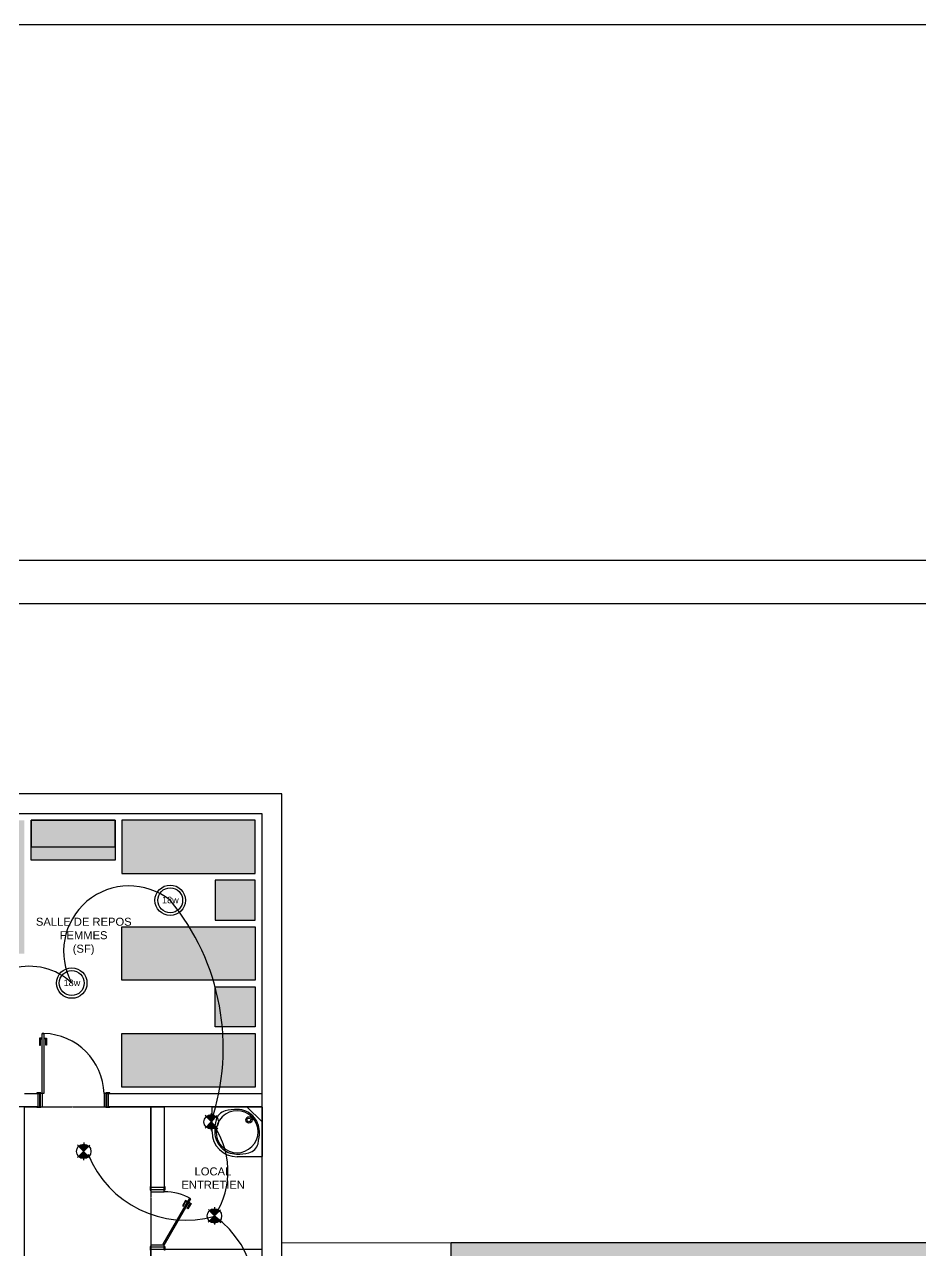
# Model space of a CAD drawing. Header units: millimetres. Extents: x 31778 to 54642, y 18502 to 28743.
# Drawn here: x 36466 to 37809, y 22002 to 23841 of the extents above; entities that cross this region are included whole.
import ezdxf

# ---------------------------------------------------------------- set-up
doc = ezdxf.new("R2010")
doc.units = ezdxf.units.MM
doc.linetypes.add('DASHED2', pattern=[0.375, 0.25, -0.125])
for name, color, linetype in [('CIRCUITS ECLAIRAGE', 1, 'Continuous'), ('eclairage vision', 1, 'Continuous'), ('MUR BAS', 7, 'Continuous'), ('Plan Archi', 8, 'Continuous')]:
    doc.layers.add(name, color=color, linetype=linetype)
doc.styles.get("Standard").update_dxf_attribs({"font": 'arial.ttf'})

# ---------------------------------------------------------------- blocks, each defined once
blk = doc.blocks.new('18w')
at = {"layer": 'MUR BAS', "color": 1}
for radius in [46.6, 38.1]:
    blk.add_circle((54837.7, -12071.2), radius, dxfattribs=at)
at = {"layer": 'MUR BAS', "color": 1, "insert": (54812.6, -12060.4), "char_height": 20, "attachment_point": 1}
blk.add_mtext_dynamic_manual_height_columns('18w', width=53.485, gutter_width=100, heights=[0], dxfattribs=at)
blk = doc.blocks.new('etanche')
at = {"layer": 'eclairage vision'}
h = blk.add_hatch(color=3, dxfattribs=at)
h.paths.add_polyline_path([(54736.2, -12067.7), (54736.2, -12078.5), (54736.2, -12078.6), (54743.8, -12070.9, 0.196209)])
h.paths.add_polyline_path([(54736.2, -12067.7, 0.190517), (54728.8, -12070.6), (54736.2, -12078.5)])
h.paths.add_polyline_path([(54736.1, -12089.4, 0.192665), (54743.6, -12086.4), (54736.2, -12078.6), (54736.2, -12078.6)])
h.paths.add_polyline_path([(54736.2, -12078.6), (54728.6, -12086.3, 0.194568), (54736.1, -12089.4)])
at = {"layer": 'eclairage vision', "color": 3}
for p, q in [((54745.4, -12069.3), (54727, -12087.9)), ((54727.1, -12068.8), (54746, -12089)), ((54736.2, -12065.5), (54736.1, -12091.6))]:
    blk.add_line(p, q, dxfattribs=at)
blk.add_circle((54736.2, -12078.6), 10.8, dxfattribs=at)

msp = doc.modelspace()

# ---------------------------------------------------------------- hatches: boundary and pattern name
at = {"layer": 'Plan Archi'}
h = msp.add_hatch(color=256, dxfattribs=at)
h.dxf.hatch_style = 1
h.paths.add_polyline_path([(36751.9, 22397.494), (36811.9, 22397.494), (36811.9, 22337.494), (36751.9, 22337.494)])
h.paths.add_polyline_path([(36611.9, 22327.494), (36811.9, 22327.494), (36811.9, 22247.494), (36611.9, 22247.494)])
h.paths.add_polyline_path([(36611.9, 22487.494), (36811.9, 22487.494), (36811.9, 22407.494), (36611.9, 22407.494)])
h.paths.add_polyline_path([(36751.9, 22497.494), (36811.9, 22497.494), (36811.9, 22557.494), (36751.9, 22557.494)])
h.paths.add_polyline_path([(36611.9, 22567.494), (36811.9, 22567.494), (36811.9, 22647.494), (36611.9, 22647.494)])
h.paths.add_polyline_path([(36475.9, 22647.494), (36601.9, 22647.494), (36601.9, 22587.494), (36475.9, 22587.494)])
h.paths.add_polyline_path([(36385.9, 22447.494), (36385.9, 22647.494), (36465.9, 22647.494), (36465.9, 22447.494)])
h = msp.add_hatch(color=252, dxfattribs=at)
h.dxf.hatch_style = 1
h.paths.add_polyline_path([(37105.534, 22014.253), (38755.534, 22014.253), (38755.534, 21984.253), (37105.534, 21984.253)])

# ---------------------------------------------------------------- linework, layer by layer
at = {"color": 3}
msp.add_lwpolyline([(31777.707, 23840.818), (54642.2, 23840.818), (54642.2, 18501.955), (31777.707, 18501.955)], close=True, dxfattribs=at)
msp.add_lwpolyline([(39822.91, 23037.565), (39822.91, 19046.565), (34232.91, 19046.565), (34232.91, 23037.565)], close=True)
msp.add_lwpolyline([(34297.91, 19427.561), (34297.91, 22972.565), (39757.91, 22972.565), (39757.91, 19427.561)])
at = {"layer": 'CIRCUITS ECLAIRAGE', "color": 6}
for centre, radius, start, end in [((36622.915, 22450.767), 98.317, 51.307786, 208.845521), ((36416.831, 22306.375), 347.101, 341.363482, 39.574207), ((36473.834, 22337.143), 91.354, 46.432358, 164.967386), ((36649.301, 22120.913), 121.787, 326.619401, 37.739299), ((36707.571, 22205.426), 157.621, 201.840661, 285.992785), ((36663.185, 21933.256), 149.223, 325.405477, 53.951618)]:
    msp.add_arc(centre, radius, start, end, dxfattribs=at)
at = {"layer": 'Plan Archi'}
for p, q in [((36851.95, 22687.315), (34573.529, 22687.315)), ((36851.9, 21984.193), (36851.95, 22687.315)), ((34620.043, 22657.494), (36821.9, 22657.494)), ((36821.9, 22657.494), (36821.9, 21984.193)), ((36476.028, 22647.672), (36476.028, 22607.672)), ((36601.9, 22647.672), (36476.028, 22647.672)), ((36601.9, 22607.672), (36601.9, 22647.672)), ((36476.028, 22607.672), (36601.9, 22607.672)), ((36488.549, 22320.971), (36488.549, 22310.244)), ((36492.344, 22320.971), (36488.549, 22320.971)), ((36489.922, 22310.244), (36489.922, 22319.842)), ((36489.922, 22319.842), (36492.424, 22319.842)), ((36492.505, 22237.672), (36492.505, 22327.684)), ((36492.505, 22327.684), (36495.148, 22327.684)), ((36495.148, 22327.684), (36492.505, 22327.684)), ((36495.148, 22327.684), (36495.148, 22237.672)), ((36497.731, 22319.842), (36495.229, 22319.842)), ((36495.31, 22320.971), (36499.104, 22320.971)), ((36497.731, 22310.244), (36497.731, 22319.842)), ((36499.104, 22320.971), (36499.104, 22310.244)), ((36488.549, 22310.244), (36489.922, 22310.244)), ((36499.104, 22310.244), (36497.731, 22310.244)), ((36465.947, 22237.672), (36485.947, 22237.672)), ((36490.533, 22238.742), (36484.265, 22238.742)), ((36484.265, 22238.742), (36484.265, 22237.825)), ((36484.265, 22237.825), (36490.533, 22237.825)), ((36485.947, 22237.672), (36485.947, 22217.672)), ((36489.157, 22237.672), (36485.947, 22237.672)), ((36485.947, 22237.672), (36485.947, 22217.672)), ((36489.157, 22217.672), (36489.157, 22237.672)), ((36492.826, 22237.672), (36489.616, 22237.672)), ((36489.616, 22237.672), (36489.616, 22217.672)), ((36490.533, 22237.825), (36490.533, 22238.742)), ((36495.148, 22237.672), (36492.505, 22237.672)), ((36492.826, 22217.672), (36492.826, 22237.672)), ((36588.358, 22237.672), (36585.148, 22237.672)), ((36585.148, 22237.672), (36585.148, 22217.672)), ((36594.015, 22238.742), (36587.747, 22238.742)), ((36587.747, 22238.742), (36587.747, 22237.825)), ((36587.747, 22237.825), (36594.015, 22237.825)), ((36588.358, 22217.672), (36588.358, 22237.672)), ((36592.027, 22237.672), (36588.817, 22237.672)), ((36588.817, 22237.672), (36588.817, 22217.672)), ((36592.027, 22217.672), (36592.027, 22237.672)), ((36592.027, 22217.672), (36592.027, 22237.672)), ((36592.027, 22237.672), (36821.9, 22237.672)), ((36594.015, 22237.825), (36594.015, 22238.742)), ((36821.9, 22237.672), (36821.9, 22217.672)), ((36485.947, 22217.672), (36435.947, 22217.672)), ((36484.265, 22216.603), (36484.265, 22217.52)), ((36484.265, 22217.52), (36490.533, 22217.52)), ((36490.533, 22216.603), (36484.265, 22216.603)), ((36485.947, 22217.672), (36492.826, 22217.672)), ((36486.1, 22217.672), (36490.38, 22217.672)), ((36489.616, 22217.672), (36492.826, 22217.672)), ((36490.533, 22217.52), (36490.533, 22216.603)), ((36585.148, 22217.672), (36588.358, 22217.672)), ((36587.747, 22216.603), (36587.747, 22217.52)), ((36587.747, 22217.52), (36594.015, 22217.52)), ((36594.015, 22216.603), (36587.747, 22216.603)), ((36588.817, 22217.672), (36592.027, 22217.672)), ((36821.9, 22217.672), (36592.027, 22217.672)), ((36594.015, 22217.52), (36594.015, 22216.603)), ((36655.508, 22096.602), (36655.508, 22217.672)), ((36655.508, 22217.672), (36675.508, 22217.672)), ((36675.508, 22217.672), (36675.508, 22096.602)), ((36747.076, 22180.348), (36747.076, 22217.248)), ((36747.676, 22217.848), (36821.476, 22217.848)), ((36821.052, 22196.176), (36800.404, 22216.824)), ((36822.076, 22217.248), (36822.076, 22143.448)), ((36821.476, 22142.848), (36784.576, 22142.848)), ((36655.372, 22098.368), (36654.557, 22098.368)), ((36654.557, 22098.368), (36654.557, 22092.797)), ((36654.557, 22092.797), (36655.372, 22092.797)), ((36655.372, 22092.797), (36655.372, 22098.368)), ((36675.508, 22096.602), (36655.508, 22096.602)), ((36655.508, 22096.602), (36655.508, 22093.748)), ((36675.508, 22096.602), (36655.508, 22096.602)), ((36655.508, 22093.748), (36675.508, 22093.748)), ((36675.508, 22093.34), (36655.508, 22093.34)), ((36655.508, 22093.34), (36655.508, 22090.486)), ((36655.508, 22090.486), (36675.508, 22090.486)), ((36713.343, 22081.019), (36673.343, 22011.736)), ((36675.508, 22093.748), (36675.508, 22096.602)), ((36675.508, 22090.486), (36675.508, 22093.34)), ((36675.644, 22098.368), (36676.458, 22098.368)), ((36675.644, 22092.797), (36675.644, 22098.368)), ((36676.458, 22092.797), (36675.644, 22092.797)), ((36676.458, 22098.368), (36676.458, 22092.797)), ((36715.508, 22079.769), (36713.343, 22081.019)), ((36675.508, 22010.486), (36715.508, 22079.769)), ((36707.445, 22077.533), (36702.677, 22069.275)), ((36702.677, 22069.275), (36703.734, 22068.665)), ((36703.734, 22068.665), (36707.999, 22076.054)), ((36710.359, 22075.851), (36707.445, 22077.533)), ((36707.999, 22076.054), (36709.857, 22074.981)), ((36709.745, 22065.195), (36714.011, 22072.583)), ((36710.802, 22064.585), (36709.745, 22065.195)), ((36715.569, 22072.842), (36710.802, 22064.585)), ((36714.011, 22072.583), (36712.022, 22073.731)), ((36712.524, 22074.601), (36715.569, 22072.842)), ((36655.372, 22008.448), (36654.557, 22008.448)), ((36654.557, 22008.448), (36654.557, 22002.877)), ((36655.372, 22002.877), (36655.372, 22008.448)), ((36675.508, 22010.486), (36655.508, 22010.486)), ((36655.508, 22010.486), (36655.508, 22007.633)), ((36655.508, 22007.633), (36675.508, 22007.633)), ((36675.508, 22007.225), (36655.508, 22007.225)), ((36655.508, 22007.225), (36655.508, 22004.371)), ((36673.343, 22011.736), (36675.508, 22010.486)), ((36675.508, 22007.633), (36675.508, 22010.486)), ((36675.508, 22004.371), (36675.508, 22010.486)), ((36675.508, 22004.507), (36675.508, 22008.312)), ((36675.644, 22008.448), (36676.458, 22008.448)), ((36675.644, 22002.877), (36675.644, 22008.448)), ((36676.458, 22008.448), (36676.458, 22002.877)), ((36851.9, 22013.983), (39381.669, 22014.193)), ((36851.9, 21984.193), (36851.9, 22013.983)), ((36654.557, 22002.877), (36655.372, 22002.877)), ((36655.508, 22004.371), (36675.508, 22004.371)), ((36655.508, 22004.371), (36821.9, 22004.371)), ((36655.508, 21851.867), (36655.508, 22004.371)), ((36676.458, 22002.877), (36675.644, 22002.877)), ((36821.9, 22004.371), (36821.9, 21984.371))]:
    msp.add_line(p, q, dxfattribs=at)
at = {"layer": 'Plan Archi', "linetype": 'DASHED2'}
for p, q in [((36466.028, 21365.786), (36466.028, 22217.672)), ((36466.028, 22217.672), (36655.508, 22217.672)), ((36655.508, 22217.672), (36655.508, 21365.786))]:
    msp.add_line(p, q, dxfattribs=at)
at = {"layer": 'Plan Archi'}
for points in [[(36475.9, 22647.494), (36601.9, 22647.494), (36601.9, 22587.494), (36475.9, 22587.494)], [(36611.9, 22567.494), (36811.9, 22567.494), (36811.9, 22647.494), (36611.9, 22647.494)], [(36751.9, 22497.494), (36811.9, 22497.494), (36811.9, 22557.494), (36751.9, 22557.494)], [(36611.9, 22487.494), (36811.9, 22487.494), (36811.9, 22407.494), (36611.9, 22407.494)], [(36751.9, 22397.494), (36811.9, 22397.494), (36811.9, 22337.494), (36751.9, 22337.494)], [(36611.9, 22327.494), (36811.9, 22327.494), (36811.9, 22247.494), (36611.9, 22247.494)]]:
    msp.add_lwpolyline(points, close=True, dxfattribs=at)
at = {"layer": 'Plan Archi', "color": 252}
msp.add_lwpolyline([(37105.534, 22014.253), (38755.534, 22014.253), (38755.534, 21984.253), (37105.534, 21984.253)], close=True, dxfattribs=at)
at = {"layer": 'Plan Archi'}
for radius in [4.75, 2.75]:
    msp.add_circle((36802.395, 22198.167), radius, dxfattribs=at)
for centre, radius, start, end in [((36492.692, 22235.228), 92.488, 1.514166, 88.478407), ((36747.676, 22217.248), 0.6, 90, 180), ((36784.576, 22180.348), 31.5, 45, 225), ((36771.212, 22193.712), 18.6, 103.867354, 166.132647), ((36783.89, 22142.354), 71.5, 88.966335, 103.867354), ((36784.576, 22180.348), 33.5, 45, 88.966335), ((36800.828, 22217.248), 0.6, 90, 225), ((36821.476, 22217.248), 0.6, 0, 90), ((36821.476, 22217.248), 0.6, 0, 90), ((36822.57, 22181.034), 71.5, 166.132646, 181.033665), ((36784.576, 22180.348), 31.5, 225, 45), ((36784.576, 22180.348), 33.5, 1.033665, 45), ((36821.476, 22196.601), 0.6, 225, 0), ((36784.576, 22180.348), 37.5, 180.000001, 270), ((36784.576, 22180.348), 33.5, 181.033423, 225), ((36746.582, 22179.663), 71.5, 346.132646, 1.033665), ((36784.576, 22180.348), 33.5, 225, 268.966335), ((36797.94, 22166.984), 18.6, 283.867353, 346.132646), ((36785.261, 22218.342), 71.5, 268.966335, 283.867354), ((36821.476, 22143.448), 0.6, 270, 0), ((36675.508, 22010.486), 80, 60, 90)]:
    msp.add_arc(centre, radius, start, end, dxfattribs=at)

# ---------------------------------------------------------------- block references
at = {"layer": 'CIRCUITS ECLAIRAGE', "xscale": 0.4899999999999999, "yscale": 0.4899999999999999, "zscale": 0.4899999999999999}
for p in [(9813.898, 28442.379), (9666.318, 28318.208)]:
    msp.add_blockref('18w', p, dxfattribs=at)
at = {"layer": 'CIRCUITS ECLAIRAGE'}
for p in [(-17990.447, 34273.822), (-18181.514, 34229.531), (-17985.547, 34132.792)]:
    msp.add_blockref('etanche', p, dxfattribs=at)

# ---------------------------------------------------------------- texts
at = {"layer": 'Plan Archi', "linetype": 'ByBlock'}
for s, p in [('SALLE DE REPOS', (36483.073, 22489.339)), ('FEMMES', (36518.647, 22469.135)), ('(SF)', (36538.256, 22448.93)), ('LOCAL', (36720.902, 22114.915)), ('ENTRETIEN', (36701.228, 22094.915))]:
    msp.add_text(s, height=12, rotation=360, dxfattribs=at).set_placement(p)

doc.saveas('drawing.dxf')
